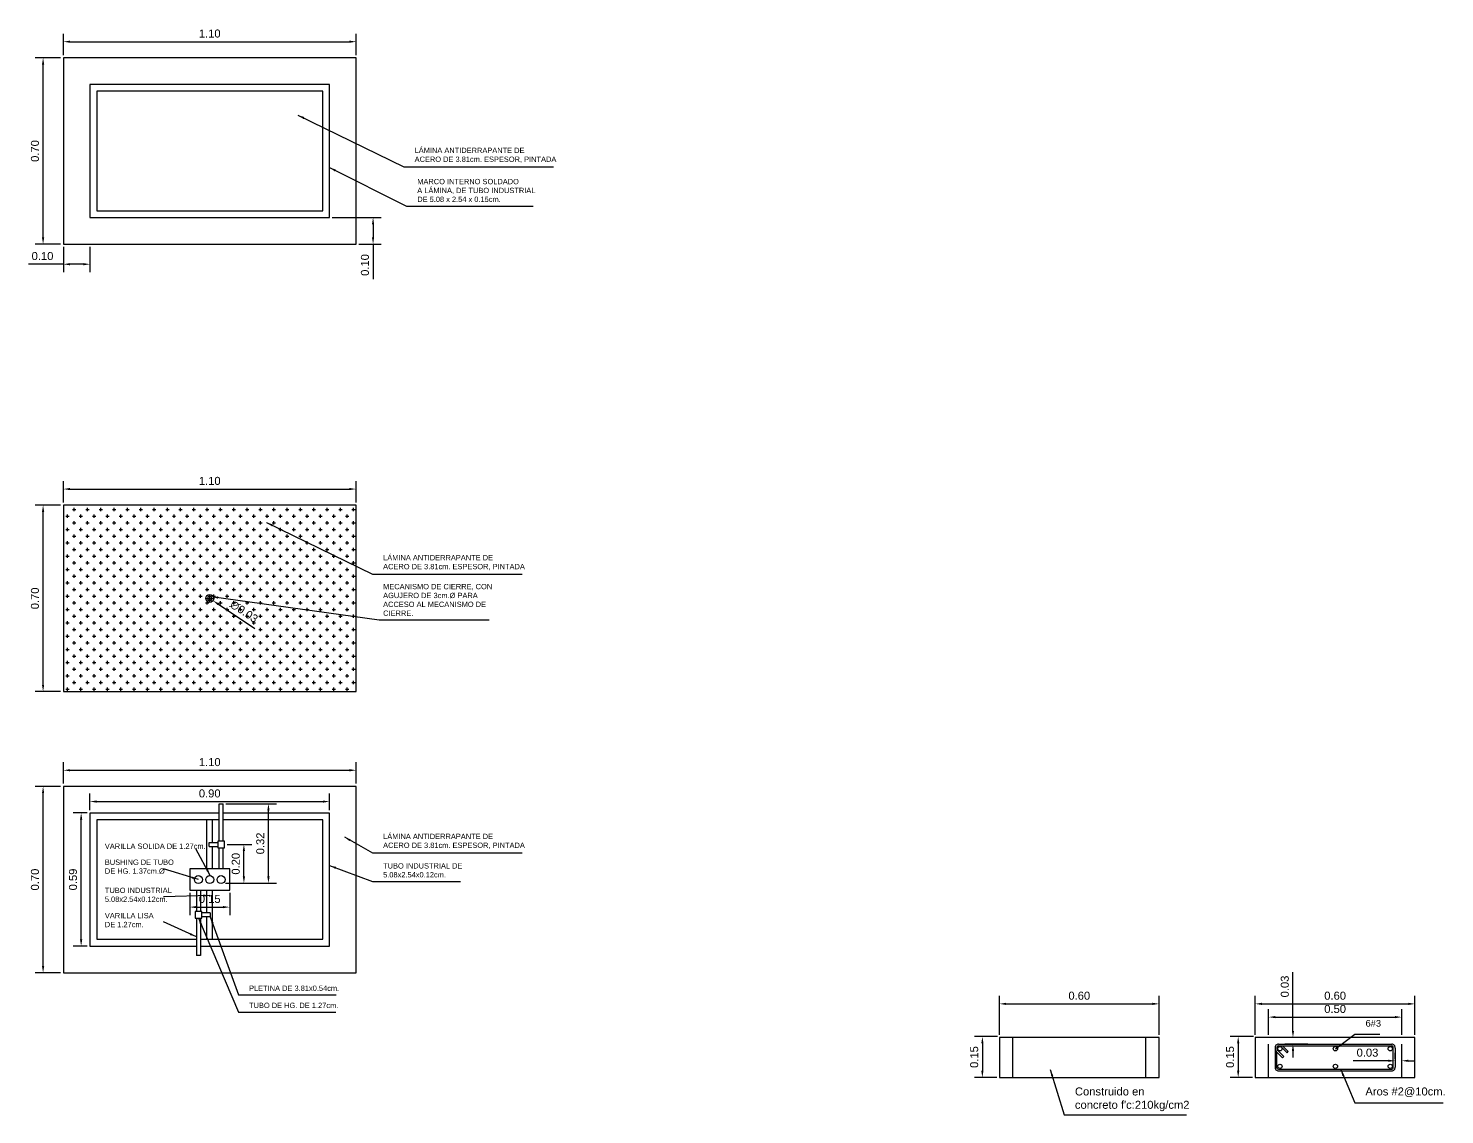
# Model space of a CAD drawing. Extents: x -1592 to 8, y 0 to 418.
# Drawn here: x -1259.32 to -1253.99, y 296.28 to 300.36 of the extents above; entities that cross this region are included whole.
import ezdxf

# ---------------------------------------------------------------- set-up
doc = ezdxf.new("R2010")
doc.units = 0
doc.header["$LTSCALE"] = 0.5
doc.header["$MEASUREMENT"] = 0
doc.linetypes.add('HIDDEN', pattern=[0.375, 0.25, -0.125])
doc.layers.get('DEFPOINTS').update_dxf_attribs({"linetype": 'CONTINUOUS'})
for name, color, linetype in [('2', 1, 'CONTINUOUS'), ('COTAS', 1, 'CONTINUOUS'), ('fib-optica', 2, 'CONTINUOUS'), ('METAL', 1, 'CONTINUOUS'), ('paredes', 1, 'CONTINUOUS'), ('PLUMA06', 7, 'CONTINUOUS'), ('PROYECCIONES', 6, 'HIDDEN'), ('texturas', 6, 'CONTINUOUS'), ('VARILLA', 3, 'CONTINUOUS')]:
    doc.layers.add(name, color=color, linetype=linetype)
doc.styles.add('SANSSERIF', font='sas_____.pfb')
doc.dimstyles.new('1-15', dxfattribs={"dimscale": 0.167, "dimtxt": 0.18, "dimasz": 0.15, "dimexe": 0.18, "dimexo": 0.0625, "dimgap": 0.09, "dimtad": 1, "dimzin": 0, "dimdsep": 46, "dimtxsty": 'SANSSERIF', "dimcen": 0.09, "dimclrd": 6, "dimclre": 6, "dimclrt": 1, "dimaunit": 1, "dimadec": 1, "dimazin": 0, "dimtfac": 1, "dimtofl": 0, "dimtmove": 0, "dimatfit": 3, "dimfxl": 1, "dimtolj": 1, "dimtzin": 0, "dimarcsym": 0})

# ---------------------------------------------------------------- blocks, each defined once
blk = doc.blocks.new('*D86')
at = {"layer": 'COTAS', "color": 6, "lineweight": -2, "transparency": 16777216}
for p, q in [((-1259.1845, 299.5372), (-1259.1845, 299.4422)), ((-1259.0845, 299.5372), (-1259.0845, 299.4422)), ((-1259.1845, 299.4723), (-1259.316, 299.4723)), ((-1259.1095, 299.4723), (-1259.1594, 299.4723))]:
    blk.add_line(p, q, dxfattribs=at)
at = {"layer": 'COTAS', "color": 6, "transparency": 16777216}
for points in [[(-1259.1594, 299.4764), (-1259.1594, 299.4681), (-1259.1845, 299.4723)], [(-1259.1095, 299.4764), (-1259.1095, 299.4681), (-1259.0845, 299.4723)]]:
    blk.add_solid(points, dxfattribs=at)
at = {"layer": 'DEFPOINTS', "color": 0, "transparency": 16777216}
for p in [(-1259.1845, 299.5477), (-1259.0845, 299.5477), (-1259.1845, 299.4723)]:
    blk.add_point(p, dxfattribs=at)
at = {"layer": 'COTAS', "color": 1, "transparency": 16777216, "insert": (-1259.2628, 299.5028), "char_height": 0.03006, "attachment_point": 5, "style": 'SANSSERIF'}
blk.add_mtext('\\A1;0.10', dxfattribs=at)
blk = doc.blocks.new('*D87')
at = {"layer": 'COTAS', "color": 6, "lineweight": -2, "transparency": 16777216}
for p, q in [((-1259.1949, 300.2477), (-1259.2907, 300.2477)), ((-1259.2606, 299.5727), (-1259.2606, 300.2226)), ((-1259.195, 299.5477), (-1259.2907, 299.5477))]:
    blk.add_line(p, q, dxfattribs=at)
at = {"layer": 'COTAS', "color": 6, "transparency": 16777216}
for points in [[(-1259.2648, 300.2226), (-1259.2564, 300.2226), (-1259.2606, 300.2477)], [(-1259.2648, 299.5727), (-1259.2564, 299.5727), (-1259.2606, 299.5477)]]:
    blk.add_solid(points, dxfattribs=at)
at = {"layer": 'DEFPOINTS', "color": 0, "transparency": 16777216}
for p in [(-1259.2606, 300.2477), (-1259.1845, 300.2477), (-1259.1845, 299.5477)]:
    blk.add_point(p, dxfattribs=at)
at = {"layer": 'COTAS', "color": 1, "transparency": 16777216, "insert": (-1259.2911, 299.8977), "char_height": 0.03006, "attachment_point": 5, "rotation": 90, "style": 'SANSSERIF'}
blk.add_mtext('\\A1;0.70', dxfattribs=at)
blk = doc.blocks.new('*D88')
at = {"layer": 'COTAS', "color": 6, "lineweight": -2, "transparency": 16777216}
for p, q in [((-1259.1845, 300.2581), (-1259.1845, 300.3385)), ((-1259.1594, 300.3084), (-1258.1095, 300.3084)), ((-1258.0845, 300.2581), (-1258.0845, 300.3385))]:
    blk.add_line(p, q, dxfattribs=at)
at = {"layer": 'COTAS', "color": 6, "transparency": 16777216}
for points in [[(-1259.1594, 300.3126), (-1259.1594, 300.3043), (-1259.1845, 300.3084)], [(-1258.1095, 300.3126), (-1258.1095, 300.3043), (-1258.0845, 300.3084)]]:
    blk.add_solid(points, dxfattribs=at)
at = {"layer": 'DEFPOINTS', "color": 0, "transparency": 16777216}
for p in [(-1258.0845, 300.3084), (-1259.1845, 300.2477), (-1258.0845, 300.2477)]:
    blk.add_point(p, dxfattribs=at)
at = {"layer": 'COTAS', "color": 1, "transparency": 16777216, "insert": (-1258.6345, 300.3389), "char_height": 0.03006, "attachment_point": 5, "style": 'SANSSERIF'}
blk.add_mtext('\\A1;1.10', dxfattribs=at)
blk = doc.blocks.new('*D89')
at = {"layer": 'COTAS', "color": 6, "lineweight": -2, "transparency": 16777216}
for p, q in [((-1258.1741, 299.6477), (-1257.9908, 299.6477)), ((-1258.0208, 299.6226), (-1258.0208, 299.5727)), ((-1258.0741, 299.5477), (-1257.9908, 299.5477)), ((-1258.0208, 299.5477), (-1258.0208, 299.4161))]:
    blk.add_line(p, q, dxfattribs=at)
at = {"layer": 'COTAS', "color": 6, "transparency": 16777216}
for points in [[(-1258.025, 299.6226), (-1258.0167, 299.6226), (-1258.0208, 299.6477)], [(-1258.025, 299.5727), (-1258.0167, 299.5727), (-1258.0208, 299.5477)]]:
    blk.add_solid(points, dxfattribs=at)
at = {"layer": 'DEFPOINTS', "color": 0, "transparency": 16777216}
for p in [(-1258.1845, 299.6477), (-1258.0845, 299.5477), (-1258.0208, 299.5477)]:
    blk.add_point(p, dxfattribs=at)
at = {"layer": 'COTAS', "color": 1, "transparency": 16777216, "insert": (-1258.0513, 299.4694), "char_height": 0.03006, "attachment_point": 5, "rotation": 90, "style": 'SANSSERIF'}
blk.add_mtext('\\A1;0.10', dxfattribs=at)
blk = doc.blocks.new('*D90')
at = {"layer": 'COTAS', "color": 6, "lineweight": -2, "transparency": 16777216}
for p, q in [((-1259.1949, 298.5666), (-1259.2907, 298.5666)), ((-1259.2606, 297.8917), (-1259.2606, 298.5416)), ((-1259.195, 297.8666), (-1259.2907, 297.8666))]:
    blk.add_line(p, q, dxfattribs=at)
at = {"layer": 'COTAS', "color": 6, "transparency": 16777216}
for points in [[(-1259.2648, 298.5416), (-1259.2564, 298.5416), (-1259.2606, 298.5666)], [(-1259.2648, 297.8917), (-1259.2564, 297.8917), (-1259.2606, 297.8666)]]:
    blk.add_solid(points, dxfattribs=at)
at = {"layer": 'DEFPOINTS', "color": 0, "transparency": 16777216}
for p in [(-1259.2606, 298.5666), (-1259.1845, 298.5666), (-1259.1845, 297.8666)]:
    blk.add_point(p, dxfattribs=at)
at = {"layer": 'COTAS', "color": 1, "transparency": 16777216, "insert": (-1259.2911, 298.2166), "char_height": 0.03006, "attachment_point": 5, "rotation": 90, "style": 'SANSSERIF'}
blk.add_mtext('\\A1;0.70', dxfattribs=at)
blk = doc.blocks.new('*D91')
at = {"layer": 'COTAS', "color": 6, "lineweight": -2, "transparency": 16777216}
for p, q in [((-1259.1845, 298.577), (-1259.1845, 298.6574)), ((-1258.0845, 298.577), (-1258.0845, 298.6574)), ((-1259.1594, 298.6274), (-1258.1095, 298.6274))]:
    blk.add_line(p, q, dxfattribs=at)
at = {"layer": 'COTAS', "color": 6, "transparency": 16777216}
for points in [[(-1259.1594, 298.6315), (-1259.1594, 298.6232), (-1259.1845, 298.6274)], [(-1258.1095, 298.6315), (-1258.1095, 298.6232), (-1258.0845, 298.6274)]]:
    blk.add_solid(points, dxfattribs=at)
at = {"layer": 'DEFPOINTS', "color": 0, "transparency": 16777216}
for p in [(-1258.0845, 298.6274), (-1259.1845, 298.5666), (-1258.0845, 298.5666)]:
    blk.add_point(p, dxfattribs=at)
at = {"layer": 'COTAS', "color": 1, "transparency": 16777216, "insert": (-1258.6345, 298.6579), "char_height": 0.03006, "attachment_point": 5, "style": 'SANSSERIF'}
blk.add_mtext('\\A1;1.10', dxfattribs=at)
blk = doc.blocks.new('*D92')
at = {"layer": 'COTAS', "color": 6, "lineweight": -2, "transparency": 16777216}
for p, q in [((-1258.6495, 298.2166), (-1258.6195, 298.2166)), ((-1258.6345, 298.2016), (-1258.6345, 298.2316)), ((-1258.4653, 298.1023), (-1258.6013, 298.1942))]:
    blk.add_line(p, q, dxfattribs=at)
at = {"layer": 'COTAS', "color": 6, "transparency": 16777216}
blk.add_solid([(-1258.599, 298.1976), (-1258.6036, 298.1907), (-1258.6221, 298.2082)], dxfattribs=at)
at = {"layer": 'DEFPOINTS', "color": 0, "transparency": 16777216}
for p in [(-1258.6469, 298.225), (-1258.6221, 298.2082)]:
    blk.add_point(p, dxfattribs=at)
at = {"layer": 'COTAS', "color": 1, "transparency": 16777216, "insert": (-1258.5057, 298.1667), "char_height": 0.03006, "attachment_point": 5, "rotation": 325.9635, "style": 'SANSSERIF'}
blk.add_mtext('\\A1;∅0.03', dxfattribs=at)
blk = doc.blocks.new('*D94')
at = {"layer": 'COTAS', "color": 6, "lineweight": -2, "transparency": 16777216}
for p, q in [((-1259.1845, 297.5204), (-1259.1845, 297.6008)), ((-1258.0845, 297.5204), (-1258.0845, 297.6008)), ((-1259.1594, 297.5707), (-1258.1095, 297.5707))]:
    blk.add_line(p, q, dxfattribs=at)
at = {"layer": 'COTAS', "color": 6, "transparency": 16777216}
for points in [[(-1259.1594, 297.5749), (-1259.1594, 297.5666), (-1259.1845, 297.5707)], [(-1258.1095, 297.5749), (-1258.1095, 297.5666), (-1258.0845, 297.5707)]]:
    blk.add_solid(points, dxfattribs=at)
at = {"layer": 'DEFPOINTS', "color": 0, "transparency": 16777216}
for p in [(-1258.0845, 297.5707), (-1259.1845, 297.51), (-1258.0845, 297.51)]:
    blk.add_point(p, dxfattribs=at)
at = {"layer": 'COTAS', "color": 1, "transparency": 16777216, "insert": (-1258.6345, 297.6012), "char_height": 0.03006, "attachment_point": 5, "style": 'SANSSERIF'}
blk.add_mtext('\\A1;1.10', dxfattribs=at)
blk = doc.blocks.new('*D93')
at = {"layer": 'COTAS', "color": 6, "lineweight": -2, "transparency": 16777216}
for p, q in [((-1259.1949, 297.51), (-1259.2907, 297.51)), ((-1259.2606, 296.835), (-1259.2606, 297.4849)), ((-1259.195, 296.81), (-1259.2907, 296.81))]:
    blk.add_line(p, q, dxfattribs=at)
at = {"layer": 'COTAS', "color": 6, "transparency": 16777216}
for points in [[(-1259.2648, 297.4849), (-1259.2564, 297.4849), (-1259.2606, 297.51)], [(-1259.2648, 296.835), (-1259.2564, 296.835), (-1259.2606, 296.81)]]:
    blk.add_solid(points, dxfattribs=at)
at = {"layer": 'DEFPOINTS', "color": 0, "transparency": 16777216}
for p in [(-1259.2606, 297.51), (-1259.1845, 297.51), (-1259.1845, 296.81)]:
    blk.add_point(p, dxfattribs=at)
at = {"layer": 'COTAS', "color": 1, "transparency": 16777216, "insert": (-1259.2911, 297.16), "char_height": 0.03006, "attachment_point": 5, "rotation": 90, "style": 'SANSSERIF'}
blk.add_mtext('\\A1;0.70', dxfattribs=at)
blk = doc.blocks.new('*D95')
at = {"layer": 'COTAS', "color": 6, "lineweight": -2, "transparency": 16777216}
for p, q in [((-1259.0949, 297.4106), (-1259.1477, 297.4106)), ((-1259.1176, 296.935), (-1259.1176, 297.3855)), ((-1259.0949, 296.91), (-1259.1477, 296.91))]:
    blk.add_line(p, q, dxfattribs=at)
at = {"layer": 'COTAS', "color": 6, "transparency": 16777216}
for points in [[(-1259.1218, 297.3855), (-1259.1135, 297.3855), (-1259.1176, 297.4106)], [(-1259.1218, 296.935), (-1259.1135, 296.935), (-1259.1176, 296.91)]]:
    blk.add_solid(points, dxfattribs=at)
at = {"layer": 'DEFPOINTS', "color": 0, "transparency": 16777216}
for p in [(-1259.1176, 297.4106), (-1259.0845, 297.4106), (-1259.0845, 296.91)]:
    blk.add_point(p, dxfattribs=at)
at = {"layer": 'COTAS', "color": 1, "transparency": 16777216, "insert": (-1259.1481, 297.1603), "char_height": 0.03006, "attachment_point": 5, "rotation": 90, "style": 'SANSSERIF'}
blk.add_mtext('\\A1;0.59', dxfattribs=at)
blk = doc.blocks.new('*D96')
at = {"layer": 'DEFPOINTS', "color": 0, "transparency": 16777216}
for p in [(-1258.7095, 297.12), (-1258.5595, 297.12), (-1258.5595, 297.0565)]:
    blk.add_point(p, dxfattribs=at)
at = {"layer": 'METAL', "color": 6, "lineweight": -2, "transparency": 16777216}
for p, q in [((-1258.7095, 297.1095), (-1258.7095, 297.0264)), ((-1258.5595, 297.1095), (-1258.5595, 297.0264)), ((-1258.6844, 297.0565), (-1258.5845, 297.0565))]:
    blk.add_line(p, q, dxfattribs=at)
at = {"layer": 'METAL', "color": 6, "transparency": 16777216}
for points in [[(-1258.6844, 297.0607), (-1258.6844, 297.0523), (-1258.7095, 297.0565)], [(-1258.5845, 297.0607), (-1258.5845, 297.0523), (-1258.5595, 297.0565)]]:
    blk.add_solid(points, dxfattribs=at)
at = {"layer": 'METAL', "color": 1, "transparency": 16777216, "insert": (-1258.6345, 297.087), "char_height": 0.03006, "attachment_point": 5, "style": 'SANSSERIF'}
blk.add_mtext('\\A1;0.15', dxfattribs=at)
blk = doc.blocks.new('*D97')
at = {"layer": 'DEFPOINTS', "color": 0, "transparency": 16777216}
for p in [(-1258.5794, 297.2923), (-1258.5061, 297.2923), (-1258.5853, 297.1465)]:
    blk.add_point(p, dxfattribs=at)
at = {"layer": 'METAL', "color": 6, "lineweight": -2, "transparency": 16777216}
for p, q in [((-1258.5689, 297.2923), (-1258.476, 297.2923)), ((-1258.5061, 297.1715), (-1258.5061, 297.2672)), ((-1258.5749, 297.1465), (-1258.476, 297.1465))]:
    blk.add_line(p, q, dxfattribs=at)
at = {"layer": 'METAL', "color": 6, "transparency": 16777216}
for points in [[(-1258.5103, 297.2672), (-1258.5019, 297.2672), (-1258.5061, 297.2923)], [(-1258.5103, 297.1715), (-1258.5019, 297.1715), (-1258.5061, 297.1465)]]:
    blk.add_solid(points, dxfattribs=at)
at = {"layer": 'METAL', "color": 1, "transparency": 16777216, "insert": (-1258.5366, 297.2194), "char_height": 0.03006, "attachment_point": 5, "rotation": 90, "style": 'SANSSERIF'}
blk.add_mtext('\\A1;0.20', dxfattribs=at)
blk = doc.blocks.new('*D98')
at = {"layer": 'DEFPOINTS', "color": 0, "transparency": 16777216}
for p in [(-1258.5844, 297.4451), (-1258.4139, 297.4451), (-1258.4931, 297.1465)]:
    blk.add_point(p, dxfattribs=at)
at = {"layer": 'METAL', "color": 6, "lineweight": -2, "transparency": 16777216}
for p, q in [((-1258.5739, 297.4451), (-1258.3838, 297.4451)), ((-1258.4139, 297.1715), (-1258.4139, 297.42)), ((-1258.4827, 297.1465), (-1258.3838, 297.1465))]:
    blk.add_line(p, q, dxfattribs=at)
at = {"layer": 'METAL', "color": 6, "transparency": 16777216}
for points in [[(-1258.4181, 297.42), (-1258.4097, 297.42), (-1258.4139, 297.4451)], [(-1258.4181, 297.1715), (-1258.4097, 297.1715), (-1258.4139, 297.1465)]]:
    blk.add_solid(points, dxfattribs=at)
at = {"layer": 'METAL', "color": 1, "transparency": 16777216, "insert": (-1258.4444, 297.2958), "char_height": 0.03006, "attachment_point": 5, "rotation": 90, "style": 'SANSSERIF'}
blk.add_mtext('\\A1;0.32', dxfattribs=at)
blk = doc.blocks.new('*D99')
at = {"layer": 'COTAS', "color": 6, "lineweight": -2, "transparency": 16777216}
for p, q in [((-1259.0845, 297.4204), (-1259.0845, 297.4831)), ((-1258.1845, 297.4204), (-1258.1845, 297.4831)), ((-1259.0594, 297.453), (-1258.2095, 297.453))]:
    blk.add_line(p, q, dxfattribs=at)
at = {"layer": 'COTAS', "color": 6, "transparency": 16777216}
for points in [[(-1259.0594, 297.4572), (-1259.0594, 297.4489), (-1259.0845, 297.453)], [(-1258.2095, 297.4572), (-1258.2095, 297.4489), (-1258.1845, 297.453)]]:
    blk.add_solid(points, dxfattribs=at)
at = {"layer": 'DEFPOINTS', "color": 0, "transparency": 16777216}
for p in [(-1258.1845, 297.453), (-1259.0845, 297.41), (-1258.1845, 297.41)]:
    blk.add_point(p, dxfattribs=at)
at = {"layer": 'COTAS', "color": 1, "transparency": 16777216, "insert": (-1258.6345, 297.4835), "char_height": 0.03006, "attachment_point": 5, "style": 'SANSSERIF'}
blk.add_mtext('\\A1;0.90', dxfattribs=at)
blk = doc.blocks.new('*D100')
at = {"layer": 'COTAS', "color": 6, "lineweight": -2, "transparency": 16777216}
for p, q in [((-1254.2063, 296.479), (-1254.3378, 296.479)), ((-1254.1812, 296.4869), (-1254.1812, 296.5091)), ((-1254.1562, 296.4869), (-1254.1562, 296.5091)), ((-1254.1312, 296.479), (-1254.1061, 296.479))]:
    blk.add_line(p, q, dxfattribs=at)
at = {"layer": 'COTAS', "color": 6, "transparency": 16777216}
for points in [[(-1254.2063, 296.4832), (-1254.2063, 296.4748), (-1254.1812, 296.479)], [(-1254.1312, 296.4832), (-1254.1312, 296.4748), (-1254.1562, 296.479)]]:
    blk.add_solid(points, dxfattribs=at)
at = {"layer": 'DEFPOINTS', "color": 0, "transparency": 16777216}
for p in [(-1254.1812, 296.479), (-1254.1812, 296.4764), (-1254.1562, 296.4764)]:
    blk.add_point(p, dxfattribs=at)
at = {"layer": 'COTAS', "color": 1, "transparency": 16777216, "insert": (-1254.2846, 296.5095), "char_height": 0.03006, "attachment_point": 5, "style": 'SANSSERIF'}
blk.add_mtext('\\A1;0.03', dxfattribs=at)
blk = doc.blocks.new('*D101')
at = {"layer": 'COTAS', "color": 6, "lineweight": -2, "transparency": 16777216}
for p, q in [((-1254.5646, 296.5913), (-1254.5646, 296.8114)), ((-1254.5087, 296.5662), (-1254.5947, 296.5662)), ((-1254.5087, 296.5412), (-1254.5947, 296.5412)), ((-1254.5646, 296.5162), (-1254.5646, 296.4911))]:
    blk.add_line(p, q, dxfattribs=at)
at = {"layer": 'COTAS', "color": 6, "transparency": 16777216}
for points in [[(-1254.5688, 296.5913), (-1254.5604, 296.5913), (-1254.5646, 296.5662)], [(-1254.5688, 296.5162), (-1254.5604, 296.5162), (-1254.5646, 296.5412)]]:
    blk.add_solid(points, dxfattribs=at)
at = {"layer": 'DEFPOINTS', "color": 0, "transparency": 16777216}
for p in [(-1254.5646, 296.5662), (-1254.4983, 296.5662), (-1254.4983, 296.5412)]:
    blk.add_point(p, dxfattribs=at)
at = {"layer": 'COTAS', "color": 1, "transparency": 16777216, "insert": (-1254.5952, 296.7582), "char_height": 0.03006, "attachment_point": 5, "rotation": 90, "style": 'SANSSERIF'}
blk.add_mtext('\\A1;0.03', dxfattribs=at)
blk = doc.blocks.new('*D105')
at = {"layer": 'COTAS', "color": 6, "lineweight": -2, "transparency": 16777216}
for p, q in [((-1254.7062, 296.5767), (-1254.7062, 296.723)), ((-1254.1062, 296.5767), (-1254.1062, 296.723)), ((-1254.6812, 296.6929), (-1254.1313, 296.6929))]:
    blk.add_line(p, q, dxfattribs=at)
at = {"layer": 'COTAS', "color": 6, "transparency": 16777216}
for points in [[(-1254.6812, 296.6971), (-1254.6812, 296.6887), (-1254.7062, 296.6929)], [(-1254.1313, 296.6971), (-1254.1313, 296.6887), (-1254.1062, 296.6929)]]:
    blk.add_solid(points, dxfattribs=at)
at = {"layer": 'DEFPOINTS', "color": 0, "transparency": 16777216}
for p in [(-1254.1062, 296.6929), (-1254.7062, 296.5662), (-1254.1062, 296.5662)]:
    blk.add_point(p, dxfattribs=at)
at = {"layer": 'COTAS', "color": 1, "transparency": 16777216, "insert": (-1254.4062, 296.7234), "char_height": 0.03006, "attachment_point": 5, "style": 'SANSSERIF'}
blk.add_mtext('\\A1;0.60', dxfattribs=at)
blk = doc.blocks.new('*D106')
at = {"layer": 'COTAS', "color": 6, "lineweight": -2, "transparency": 16777216}
for p, q in [((-1254.6562, 296.5767), (-1254.6562, 296.6731)), ((-1254.1562, 296.5767), (-1254.1562, 296.6731)), ((-1254.6312, 296.6431), (-1254.1813, 296.6431))]:
    blk.add_line(p, q, dxfattribs=at)
at = {"layer": 'COTAS', "color": 6, "transparency": 16777216}
for points in [[(-1254.6312, 296.6472), (-1254.6312, 296.6389), (-1254.6562, 296.6431)], [(-1254.1813, 296.6472), (-1254.1813, 296.6389), (-1254.1562, 296.6431)]]:
    blk.add_solid(points, dxfattribs=at)
at = {"layer": 'DEFPOINTS', "color": 0, "transparency": 16777216}
for p in [(-1254.1562, 296.6431), (-1254.6562, 296.5662), (-1254.1562, 296.5662)]:
    blk.add_point(p, dxfattribs=at)
at = {"layer": 'COTAS', "color": 1, "transparency": 16777216, "insert": (-1254.4062, 296.6736), "char_height": 0.03006, "attachment_point": 5, "style": 'SANSSERIF'}
blk.add_mtext('\\A1;0.50', dxfattribs=at)
blk = doc.blocks.new('*D107')
at = {"layer": 'COTAS', "color": 6, "lineweight": -2, "transparency": 16777216}
for p, q in [((-1254.7132, 296.5697), (-1254.8004, 296.5697)), ((-1254.7704, 296.5447), (-1254.7704, 296.4413)), ((-1254.7167, 296.4162), (-1254.8004, 296.4162))]:
    blk.add_line(p, q, dxfattribs=at)
at = {"layer": 'COTAS', "color": 6, "transparency": 16777216}
for points in [[(-1254.7746, 296.5447), (-1254.7662, 296.5447), (-1254.7704, 296.5697)], [(-1254.7746, 296.4413), (-1254.7662, 296.4413), (-1254.7704, 296.4162)]]:
    blk.add_solid(points, dxfattribs=at)
at = {"layer": 'DEFPOINTS', "color": 0, "transparency": 16777216}
for p in [(-1254.7027, 296.5697), (-1254.7704, 296.4162), (-1254.7062, 296.4162)]:
    blk.add_point(p, dxfattribs=at)
at = {"layer": 'COTAS', "color": 1, "transparency": 16777216, "insert": (-1254.8009, 296.493), "char_height": 0.03006, "attachment_point": 5, "rotation": 90, "style": 'SANSSERIF'}
blk.add_mtext('\\A1;0.15', dxfattribs=at)
blk = doc.blocks.new('*D109')
at = {"layer": 'COTAS', "color": 6, "lineweight": -2, "transparency": 16777216}
for p, q in [((-1255.6743, 296.5697), (-1255.7616, 296.5697)), ((-1255.7315, 296.5447), (-1255.7315, 296.4413)), ((-1255.6778, 296.4162), (-1255.7616, 296.4162))]:
    blk.add_line(p, q, dxfattribs=at)
at = {"layer": 'COTAS', "color": 6, "transparency": 16777216}
for points in [[(-1255.7357, 296.5447), (-1255.7274, 296.5447), (-1255.7315, 296.5697)], [(-1255.7357, 296.4413), (-1255.7274, 296.4413), (-1255.7315, 296.4162)]]:
    blk.add_solid(points, dxfattribs=at)
at = {"layer": 'DEFPOINTS', "color": 0, "transparency": 16777216}
for p in [(-1255.6639, 296.5697), (-1255.7315, 296.4162), (-1255.6674, 296.4162)]:
    blk.add_point(p, dxfattribs=at)
at = {"layer": 'COTAS', "color": 1, "transparency": 16777216, "insert": (-1255.7621, 296.493), "char_height": 0.03006, "attachment_point": 5, "rotation": 90, "style": 'SANSSERIF'}
blk.add_mtext('\\A1;0.15', dxfattribs=at)
blk = doc.blocks.new('*D108')
at = {"layer": 'COTAS', "color": 6, "lineweight": -2, "transparency": 16777216}
for p, q in [((-1255.6674, 296.5767), (-1255.6674, 296.723)), ((-1255.0674, 296.5767), (-1255.0674, 296.723)), ((-1255.6423, 296.6929), (-1255.0924, 296.6929))]:
    blk.add_line(p, q, dxfattribs=at)
at = {"layer": 'COTAS', "color": 6, "transparency": 16777216}
for points in [[(-1255.6423, 296.6971), (-1255.6423, 296.6887), (-1255.6674, 296.6929)], [(-1255.0924, 296.6971), (-1255.0924, 296.6887), (-1255.0674, 296.6929)]]:
    blk.add_solid(points, dxfattribs=at)
at = {"layer": 'DEFPOINTS', "color": 0, "transparency": 16777216}
for p in [(-1255.0674, 296.6929), (-1255.6674, 296.5662), (-1255.0674, 296.5662)]:
    blk.add_point(p, dxfattribs=at)
at = {"layer": 'COTAS', "color": 1, "transparency": 16777216, "insert": (-1255.3674, 296.7234), "char_height": 0.03006, "attachment_point": 5, "style": 'SANSSERIF'}
blk.add_mtext('\\A1;0.60', dxfattribs=at)

msp = doc.modelspace()

# ---------------------------------------------------------------- hatches: boundary and pattern name
at = {"layer": 'texturas'}
h = msp.add_hatch(dxfattribs=at)
h.set_pattern_fill('CROSS', color=6, scale=0.1, style=0)
h.paths.add_polyline_path([(-1258.0845, 298.5666), (-1259.1845, 298.5666), (-1259.1845, 297.8666), (-1258.0845, 297.8666)])
h.paths.add_polyline_path([(-1258.6195, 298.2166, -1), (-1258.6495, 298.2166, -1)], flags=16)
h.paths.add_polyline_path([(-1258.628, 298.2231), (-1258.628, 298.2101), (-1258.641, 298.2101), (-1258.641, 298.2231)], flags=0)
h.paths.add_polyline_path([(-1258.5441, 298.2207), (-1258.4412, 298.1513), (-1258.4673, 298.1127), (-1258.5701, 298.1822)], flags=24)

# ---------------------------------------------------------------- linework, layer by layer
at = {"layer": 'METAL', "color": 3}
for p, q in [((-1258.5994, 297.4451), (-1258.5844, 297.4451)), ((-1258.5994, 297.3048), (-1258.5994, 297.4451)), ((-1258.5844, 297.3048), (-1258.5844, 297.4451)), ((-1258.6366, 297.2998), (-1258.6044, 297.2998)), ((-1258.6366, 297.2848), (-1258.6366, 297.2998)), ((-1258.6366, 297.2848), (-1258.6044, 297.2848)), ((-1258.5994, 297.2), (-1258.5994, 297.2798)), ((-1258.5844, 297.2), (-1258.5844, 297.2798)), ((-1258.6846, 297.12), (-1258.6846, 297.0402)), ((-1258.6696, 297.12), (-1258.6696, 297.0402)), ((-1258.6846, 297.0152), (-1258.6846, 296.8749)), ((-1258.6696, 297.0152), (-1258.6696, 296.8749)), ((-1258.6323, 297.0352), (-1258.6646, 297.0352)), ((-1258.6323, 297.0202), (-1258.6646, 297.0202)), ((-1258.6323, 297.0352), (-1258.6323, 297.0202)), ((-1258.6696, 296.8749), (-1258.6846, 296.8749))]:
    msp.add_line(p, q, dxfattribs=at)
at = {"layer": 'METAL', "color": 5}
for p, q in [((-1258.6448, 297.2), (-1258.6448, 297.3846)), ((-1258.6242, 297.2998), (-1258.6242, 297.3846)), ((-1258.6242, 297.2), (-1258.6242, 297.2848)), ((-1258.6448, 297.0352), (-1258.6448, 297.12)), ((-1258.6242, 296.9354), (-1258.6242, 297.12)), ((-1258.6448, 296.9354), (-1258.6448, 297.0202))]:
    msp.add_line(p, q, dxfattribs=at)
at = {"layer": 'METAL', "color": 3}
for points in [[(-1259.1845, 299.5477), (-1258.0845, 299.5477), (-1258.0845, 300.2477), (-1259.1845, 300.2477)], [(-1259.0845, 299.6477), (-1258.1845, 299.6477), (-1258.1845, 300.1477), (-1259.0845, 300.1477)], [(-1259.0591, 299.6731), (-1258.2099, 299.6731), (-1258.2099, 300.1223), (-1259.0591, 300.1223)], [(-1259.1845, 297.8666), (-1258.0845, 297.8666), (-1258.0845, 298.5666), (-1259.1845, 298.5666)], [(-1258.641, 298.2101), (-1258.628, 298.2101), (-1258.628, 298.2231), (-1258.641, 298.2231)], [(-1259.1845, 296.81), (-1258.0845, 296.81), (-1258.0845, 297.51), (-1259.1845, 297.51)], [(-1258.6044, 297.2798), (-1258.5794, 297.2798), (-1258.5794, 297.3048), (-1258.6044, 297.3048)], [(-1258.7095, 297.12), (-1258.5595, 297.12), (-1258.5595, 297.2), (-1258.7095, 297.2)], [(-1258.6646, 297.0402), (-1258.6896, 297.0402), (-1258.6896, 297.0152), (-1258.6646, 297.0152)]]:
    msp.add_lwpolyline(points, close=True, dxfattribs=at)
for points in [[(-1258.5994, 297.41), (-1259.0845, 297.41), (-1259.0845, 296.91), (-1258.6846, 296.91)], [(-1258.5994, 297.3846), (-1259.0591, 297.3846), (-1259.0591, 296.9354), (-1258.6846, 296.9354)], [(-1258.6696, 296.91), (-1258.1845, 296.91), (-1258.1845, 297.41), (-1258.5844, 297.41)], [(-1258.6696, 296.9354), (-1258.2099, 296.9354), (-1258.2099, 297.3846), (-1258.5844, 297.3846)]]:
    msp.add_lwpolyline(points, dxfattribs=at)
for centre in [(-1258.6345, 298.2166), (-1258.6771, 297.16), (-1258.6345, 297.16), (-1258.5919, 297.16)]:
    msp.add_circle(centre, 0.015, dxfattribs=at)
at = {"layer": 'paredes', "color": 2}
for p, q in [((-1255.6174, 296.4162), (-1255.6174, 296.5662)), ((-1255.1174, 296.4162), (-1255.1174, 296.5662))]:
    msp.add_line(p, q, dxfattribs=at)
for points in [[(-1255.6674, 296.4162), (-1255.0674, 296.4162), (-1255.0674, 296.5662), (-1255.6674, 296.5662)], [(-1254.7062, 296.4162), (-1254.1062, 296.4162), (-1254.1062, 296.5662), (-1254.7062, 296.5662)]]:
    msp.add_lwpolyline(points, close=True, dxfattribs=at)
at = {"layer": 'PLUMA06'}
msp.add_line((-1254.7062, 296.5662), (-1254.7062, 296.5662), dxfattribs=at)
at = {"layer": 'PROYECCIONES', "color": 1}
for p, q in [((-1254.6562, 296.4162), (-1254.6562, 296.5662)), ((-1254.1562, 296.4162), (-1254.1562, 296.5662))]:
    msp.add_line(p, q, dxfattribs=at)
at = {"layer": 'VARILLA'}
for p, q in [((-1254.6312, 296.5268), (-1254.6312, 296.4556)), ((-1254.6275, 296.514), (-1254.6037, 296.4903)), ((-1254.6248, 296.5306), (-1254.6248, 296.5222)), ((-1254.6248, 296.4603), (-1254.6248, 296.5114)), ((-1254.6229, 296.5185), (-1254.5991, 296.4948)), ((-1254.6188, 296.5417), (-1254.1936, 296.5417)), ((-1254.6188, 296.5353), (-1254.1936, 296.5353)), ((-1254.6188, 296.5353), (-1254.6188, 296.5353)), ((-1254.6133, 296.5353), (-1254.5868, 296.5088)), ((-1254.6042, 296.5353), (-1254.5823, 296.5134)), ((-1254.5868, 296.5088), (-1254.5823, 296.5134)), ((-1254.1876, 296.4603), (-1254.1876, 296.5306)), ((-1254.1812, 296.5268), (-1254.1812, 296.4556)), ((-1254.6248, 296.4518), (-1254.6248, 296.4603)), ((-1254.6037, 296.4903), (-1254.5991, 296.4948)), ((-1254.1876, 296.4518), (-1254.1876, 296.4603)), ((-1254.6188, 296.4472), (-1254.1936, 296.4472)), ((-1254.6188, 296.4472), (-1254.6188, 296.4472)), ((-1254.6188, 296.4408), (-1254.1936, 296.4408)), ((-1254.1936, 296.4472), (-1254.1937, 296.4472))]:
    msp.add_line(p, q, dxfattribs=at)
for centre in [(-1254.6135, 296.5241), (-1254.4052, 296.5241), (-1254.199, 296.5241), (-1254.6135, 296.4583), (-1254.4052, 296.4583), (-1254.199, 296.4583)]:
    msp.add_circle(centre, 0.008, dxfattribs=at)
for centre, radius, start, end in [((-1254.6188, 296.5291), 0.0126, 90, 190.2352), ((-1254.6175, 296.5237), 0.0139, 188.6126, 226.2811), ((-1254.6175, 296.5237), 0.00752, 188.6126, 226.2811), ((-1254.6188, 296.5291), 0.00621, 90, 165.3972), ((-1254.1936, 296.5291), 0.0126, 349.7648, 90), ((-1254.1936, 296.5291), 0.00621, 14.6028, 90), ((-1254.6188, 296.4534), 0.0126, 169.7648, 270), ((-1254.6188, 296.4534), 0.00621, 194.6028, 270), ((-1254.1936, 296.4534), 0.0126, 270, 10.2352), ((-1254.1936, 296.4534), 0.00621, 270, 345.3972)]:
    msp.add_arc(centre, radius, start, end, dxfattribs=at)

# ---------------------------------------------------------------- texts
at = {"layer": '2', "color": 1, "char_height": 0.02, "attachment_point": 7, "style": 'SANSSERIF'}
for s, insert in [('{\\Fsas_____.pfb;LÁMINA ANTIDERRAPANTE DE \\PACERO DE 3.81cm. ESPESOR, PINTADA}', (-1257.983, 298.3224)), ('{\\Fsas_____.pfb;MECANISMO DE CIERRE, CON\\PAGUJERO DE 3cm.%%c PARA\\PACCESO AL MECANISMO DE\\PCIERRE.}', (-1257.983, 298.1506)), ('{\\Fsas_____.pfb;VARILLA SOLIDA DE 1.27cm.}', (-1259.0285, 297.2751)), ('{\\Fsas_____.pfb;BUSHING DE TUBO\\PDE HG. 1.37cm.%%c}', (-1259.0285, 297.1811)), ('{\\Fsas_____.pfb;TUBO INDUSTRIAL\\P5.08x2.54x0.12cm.}', (-1259.0285, 297.0758)), ('{\\Fsas_____.pfb;VARILLA LISA\\PDE 1.27cm.}', (-1259.0285, 296.9808)), ('{\\Fsas_____.pfb;PLETINA DE 3.81x0.54cm.}', (-1258.4867, 296.7413)), ('{\\Fsas_____.pfb;TUBO DE HG. DE 1.27cm.}', (-1258.4867, 296.6769))]:
    msp.add_mtext(s, dxfattribs=dict(at, insert=insert))
at = {"layer": 'COTAS', "char_height": 0.02, "attachment_point": 7, "style": 'SANSSERIF'}
for s, insert in [('{\\Fsas_____.pfb;LÁMINA ANTIDERRAPANTE DE \\PACERO DE 3.81cm. ESPESOR, PINTADA}', (-1257.8647, 299.853)), ('{\\Fsas_____.pfb;MARCO INTERNO SOLDADO\\PA LÁMINA, DE TUBO INDUSTRIAL\\PDE 5.08 x 2.54 x 0.15cm.}', (-1257.8548, 299.7059)), ('{\\Fsas_____.pfb;LÁMINA ANTIDERRAPANTE DE \\PACERO DE 3.81cm. ESPESOR, PINTADA}', (-1257.983, 297.2751)), ('{\\Fsas_____.pfb;TUBO INDUSTRIAL DE \\P5.08x2.54x0.12cm.}', (-1257.983, 297.1678))]:
    msp.add_mtext(s, dxfattribs=dict(at, insert=insert))
at = {"layer": 'COTAS', "color": 1, "insert": (-1254.292, 296.6324), "char_height": 0.02502, "attachment_point": 1, "style": 'SANSSERIF'}
msp.add_mtext('{\\Fsas_____.pfb;6#3}', dxfattribs=at)
at = {"layer": 'fib-optica', "color": 1, "char_height": 0.03006, "attachment_point": 1, "style": 'SANSSERIF'}
for s, insert in [("{\\Fsas_____.pfb;Construido en \\Pconcreto f'c:210kg/cm2}", (-1255.3838, 296.3788)), ('{\\Fsas_____.pfb;Aros #2@10cm.}', (-1254.2925, 296.3788))]:
    msp.add_mtext(s, dxfattribs=dict(at, insert=insert))

# ---------------------------------------------------------------- dimensions: what is measured, and where the dimension line sits
at = {"layer": 'COTAS'}
for base, p1, p2, picture, middle in [((-1258.0845, 300.3084), (-1259.1845, 300.2477), (-1258.0845, 300.2477), '*D88', (-1258.6345, 300.3389)), ((-1259.1845, 299.4723), (-1259.0845, 299.5477), (-1259.1845, 299.5477), '*D86', (-1259.2628, 299.5028)), ((-1258.0845, 298.6274), (-1259.1845, 298.5666), (-1258.0845, 298.5666), '*D91', (-1258.6345, 298.6579)), ((-1258.0845, 297.5707), (-1259.1845, 297.51), (-1258.0845, 297.51), '*D94', (-1258.6345, 297.6012)), ((-1258.1845, 297.453), (-1259.0845, 297.41), (-1258.1845, 297.41), '*D99', (-1258.6345, 297.4835)), ((-1255.0674, 296.6929), (-1255.6674, 296.5662), (-1255.0674, 296.5662), '*D108', (-1255.3674, 296.7234)), ((-1254.1062, 296.6929), (-1254.7062, 296.5662), (-1254.1062, 296.5662), '*D105', (-1254.4062, 296.7234)), ((-1254.1562, 296.6431), (-1254.6562, 296.5662), (-1254.1562, 296.5662), '*D106', (-1254.4062, 296.6736)), ((-1254.1812281442, 296.4790044838), (-1254.1562281442, 296.4764313845), (-1254.1812281442, 296.4764313845), '*D100', (-1254.2845825886, 296.5095386814))]:
    dim = msp.add_linear_dim(base=base, p1=p1, p2=p2, dimstyle='1-15', dxfattribs=at)
    dim.commit()
    dim.dimension.update_dxf_attribs({"geometry": picture, "text_midpoint": middle})
for base, p1, p2, picture, middle in [((-1259.2606, 300.2477), (-1259.1845, 299.5477), (-1259.1845, 300.2477), '*D87', (-1259.2911, 299.8977)), ((-1258.0208, 299.5477), (-1258.1845, 299.6477), (-1258.0845, 299.5477), '*D89', (-1258.0513, 299.4694)), ((-1259.2606, 298.5666), (-1259.1845, 297.8666), (-1259.1845, 298.5666), '*D90', (-1259.2911, 298.2166)), ((-1259.2606, 297.51), (-1259.1845, 296.81), (-1259.1845, 297.51), '*D93', (-1259.2911, 297.16)), ((-1255.7315, 296.4162), (-1255.6639, 296.5697), (-1255.6674, 296.4162), '*D109', (-1255.7621, 296.493)), ((-1254.7704, 296.4162), (-1254.7027, 296.5697), (-1254.7062, 296.4162), '*D107', (-1254.8009, 296.493))]:
    dim = msp.add_linear_dim(base=base, p1=p1, p2=p2, angle=90, dimstyle='1-15', dxfattribs=at)
    dim.commit()
    dim.dimension.update_dxf_attribs({"geometry": picture, "text_midpoint": middle})
dim = msp.add_diameter_dim_2p(p1=(-1258.6469, 298.225), p2=(-1258.6221, 298.2082), dimstyle='1-15', dxfattribs=at)
dim.commit()
dim.dimension.update_dxf_attribs({"geometry": '*D92', "text_midpoint": (-1258.5057, 298.1667)})
dim = msp.add_linear_dim(base=(-1259.1176, 297.4106), p1=(-1259.0845, 296.91), p2=(-1259.0845, 297.4106), angle=90, text='0.59', dimstyle='1-15', dxfattribs=at)
dim.commit()
dim.dimension.update_dxf_attribs({"geometry": '*D95', "text_midpoint": (-1259.1481, 297.1603)})
dim = msp.add_linear_dim(base=(-1254.5646214903, 296.5662165841), p1=(-1254.4982838408, 296.5412165841), p2=(-1254.4982838408, 296.5662165841), angle=90, dimstyle='1-15', dxfattribs=at)
dim.commit()
dim.dimension.update_dxf_attribs({"geometry": '*D101', "text_midpoint": (-1254.5646214903, 296.7581570971), "dimtype": 160})
at = {"layer": 'METAL', "color": 3}
for base, p1, p2, text, picture, middle in [((-1258.4139, 297.4451), (-1258.4931, 297.1465), (-1258.5844, 297.4451), '0.32', '*D98', (-1258.4444, 297.2958)), ((-1258.5061, 297.2923), (-1258.5853, 297.1465), (-1258.5794, 297.2923), '0.20', '*D97', (-1258.5366, 297.2194))]:
    dim = msp.add_linear_dim(base=base, p1=p1, p2=p2, angle=90, text=text, dimstyle='1-15', dxfattribs=at)
    dim.commit()
    dim.dimension.update_dxf_attribs({"geometry": picture, "text_midpoint": middle})
dim = msp.add_linear_dim(base=(-1258.5595, 297.0565), p1=(-1258.7095, 297.12), p2=(-1258.5595, 297.12), dimstyle='1-15', dxfattribs=at)
dim.commit()
dim.dimension.update_dxf_attribs({"geometry": '*D96', "text_midpoint": (-1258.6345, 297.087)})

# ---------------------------------------------------------------- leaders
at = {"layer": '2', "annotation_type": 0, "has_hookline": 1, "hookline_direction": 0}
for points, text_width in [([(-1258.3032, 300.0325), (-1257.9048, 299.838), (-1257.8798, 299.838)], 0.5221), ([(-1258.1845, 299.8354), (-1257.8949, 299.6909), (-1257.8698, 299.6909)], 0.4349), ([(-1258.4215, 298.5019), (-1258.0231, 298.3073), (-1257.9981, 298.3073)], 0.5221), ([(-1258.628, 298.2231), (-1257.9981, 298.1356)], 0.3983), ([(-1258.1287, 297.32), (-1258.0231, 297.2601), (-1257.9981, 297.2601)], 0.5221), ([(-1258.1845, 297.2127), (-1258.0231, 297.1528), (-1257.9981, 297.1528)], 0.2906), ([(-1258.6771, 297.0152), (-1258.5268, 296.6619), (-1258.5017, 296.6619)], 0.3263), ([(-1258.6323, 297.0202), (-1258.5268, 296.7263), (-1258.5017, 296.7263)], 0.3275)]:
    msp.add_leader(points, dimstyle='1-15', dxfattribs=dict(at, text_width=text_width))
at = {"layer": '2'}
for points in [[(-1258.6326, 297.1749), (-1258.6863, 297.2751)], [(-1258.6771, 297.16), (-1258.8085, 297.2009)], [(-1258.6345, 297.1003), (-1258.8085, 297.0956)], [(-1258.6846, 296.945), (-1258.8085, 297.0006)]]:
    msp.add_leader(points, dimstyle='1-15', dxfattribs=at)
at = {"layer": 'COTAS', "annotation_type": 0, "has_hookline": 1, "hookline_direction": 0}
for points, text_width in [([(-1254.4052, 296.5241), (-1254.3321, 296.579), (-1254.3071, 296.579)], 0.0541), ([(-1255.4763, 296.4463), (-1255.4239, 296.2765), (-1255.3988, 296.2765)], 0.4196), ([(-1254.3849, 296.4463), (-1254.3325, 296.321), (-1254.3075, 296.321)], 0.2919)]:
    msp.add_leader(points, dimstyle='1-15', dxfattribs=dict(at, text_width=text_width))

doc.saveas('drawing.dxf')
